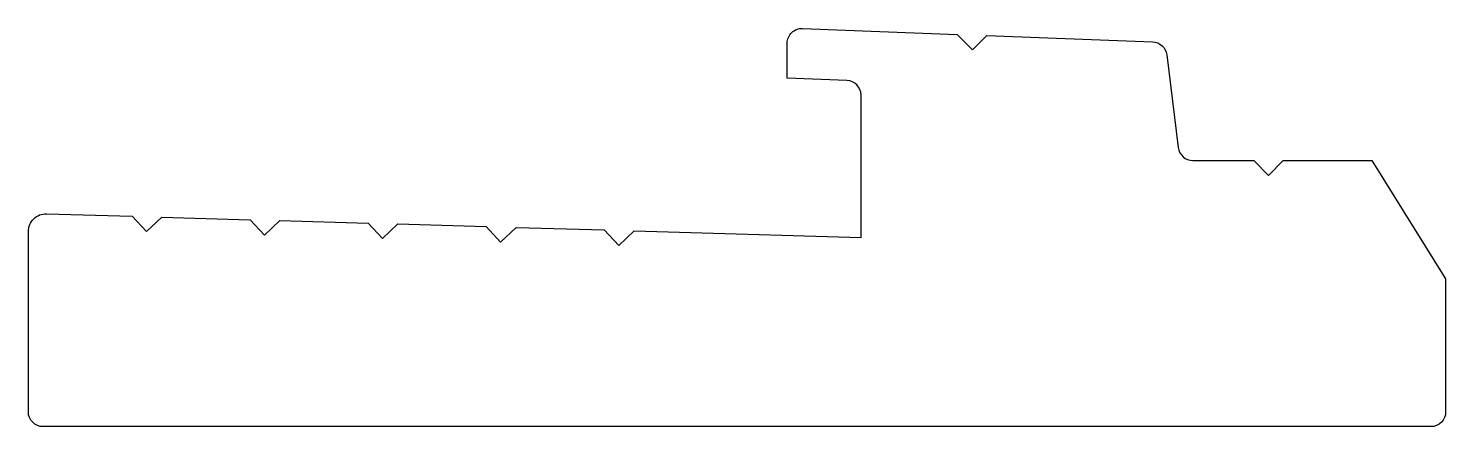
# Model space of a CAD drawing. Extents: x 473.2 to 521.2, y 243.4 to 256.9.
import ezdxf

# ---------------------------------------------------------------- set-up
doc = ezdxf.new("R2010")
doc.units = 0
doc.layers.add('ANA', color=220, linetype='CONTINUOUS')

msp = doc.modelspace()

# ---------------------------------------------------------------- linework, layer by layer
at = {"layer": 'ANA', "color": 0}
msp.add_lwpolyline([(521.203, 243.908, -0.414214), (520.703, 243.408), (473.703, 243.408, -0.414214), (473.203, 243.908), (473.203, 250.008, -0.422729), (473.82, 250.608), (476.717, 250.524), (477.203, 250.008), (477.719, 250.495), (480.712, 250.408), (481.201, 249.889), (481.72, 250.379), (484.708, 250.292), (485.199, 249.771), (485.721, 250.263), (488.703, 250.176), (489.197, 249.652), (489.722, 250.147), (492.699, 250.06), (493.196, 249.533), (493.723, 250.031), (501.403, 249.808), (501.403, 254.622, 0.402998), (500.922, 255.121), (498.903, 255.199), (498.903, 256.381, -0.425518), (499.422, 256.88), (504.663, 256.679), (505.184, 256.158), (505.665, 256.64), (511.278, 256.424, -0.367296), (511.755, 255.987), (512.148, 252.846, 0.378242), (512.644, 252.408), (514.703, 252.408), (515.203, 251.908), (515.703, 252.408), (518.703, 252.408), (521.203, 248.408)], format="xyb", close=True, dxfattribs=at)

doc.saveas('drawing.dxf')
